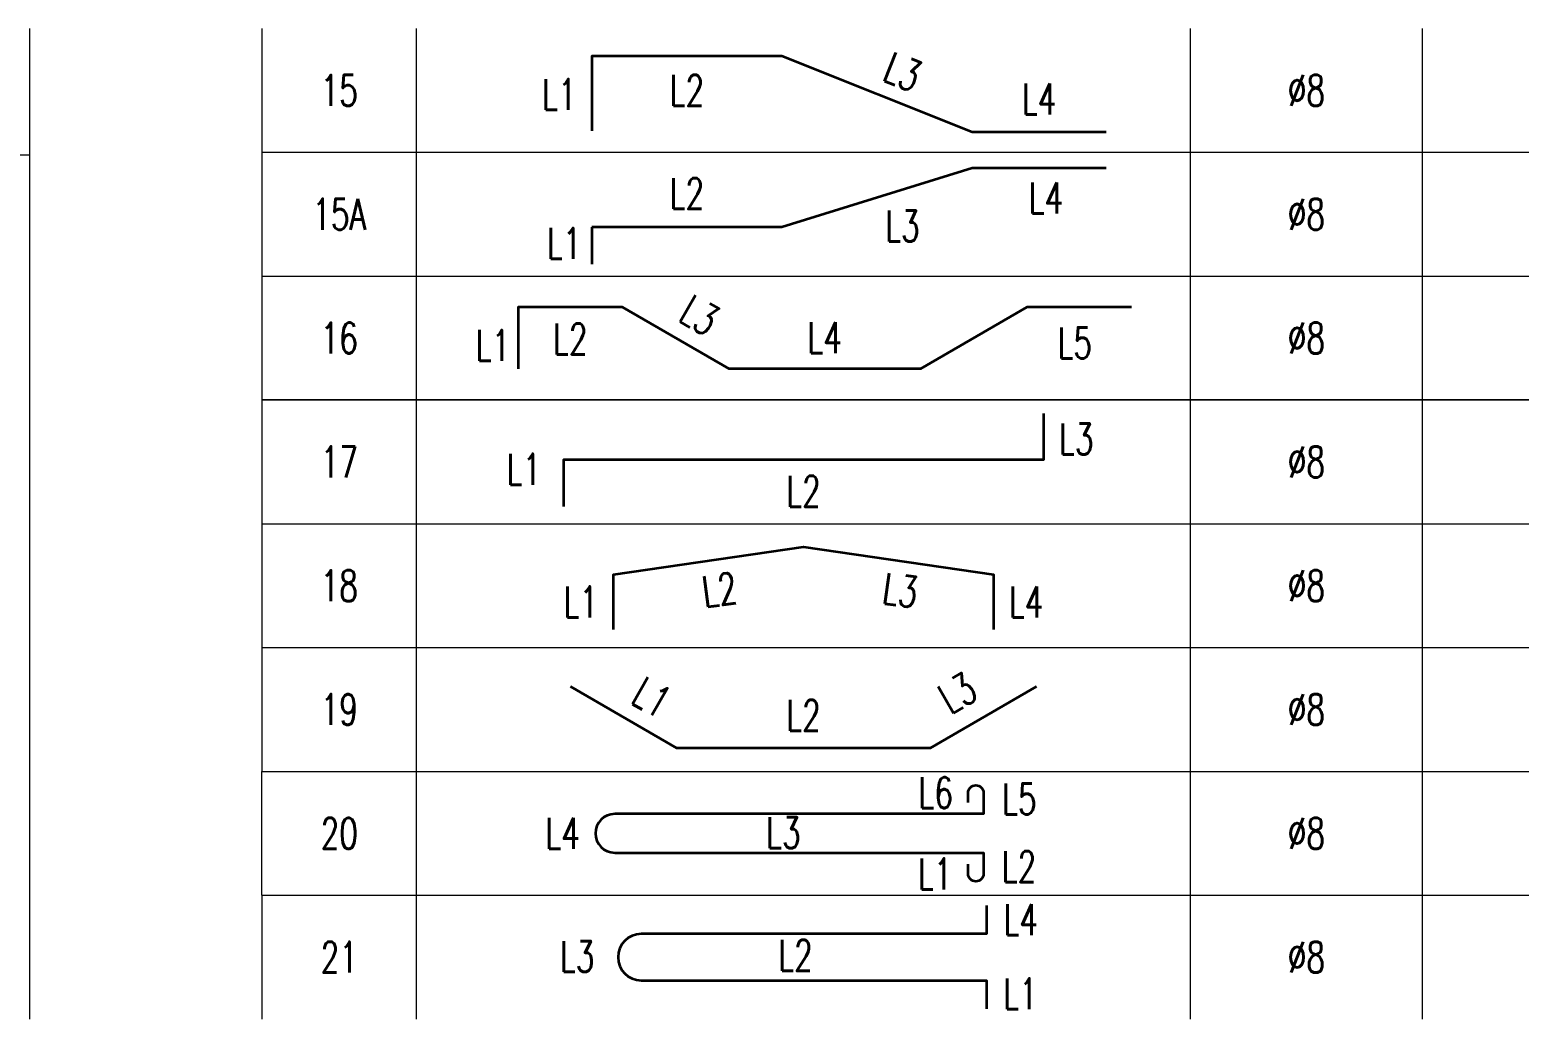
# Model space of a CAD drawing. Header units: millimetres. Extents: x -16234 to 41958, y -634 to 22853.
# Drawn here: x 19809.4 to 19905.7, y 5855.3 to 5918.9 of the extents above; entities that cross this region are included whole.
import ezdxf
from ezdxf.enums import TextEntityAlignment as Align

# ---------------------------------------------------------------- set-up
doc = ezdxf.new("R2010")
doc.units = ezdxf.units.MM
for name, color, linetype, lineweight in [('DCE_BaoBeTong', 11, 'Continuous', 20), ('Dce_text', 2, 'Continuous', 30), ('DCE_ThepChu', 1, 'Continuous', 35)]:
    doc.layers.add(name, color=color, linetype=linetype, lineweight=lineweight)
doc.styles.add('Dce_Text', font='simplex.shx', dxfattribs={"width": 0.8, "bigfont": 'vtxt.shx'})

# ---------------------------------------------------------------- blocks, each defined once
blk = doc.blocks.new('TK4DV')
at = {"layer": 'DCE_BaoBeTong'}
blk.add_lwpolyline([(15, -8), (25, -8), (75, -8), (90, -8), (122.5, -8), (135, -8), (147.5, -8), (167.5, -8), (192.5, -8), (192.5, 0)], dxfattribs=at)
at = {"layer": 'Dce_text', "color": 2, "style": 'Dce_Text', "width": 0.8, "flags": 4}
for tag, p in [('L1', (43.527, -3.571)), ('SH', (20, -4)), ('L2', (31.18, -4.319)), ('L3', (54.084, -4.674)), ('DK', (82.5, -4)), ('sumL', (100, -4)), ('SKC', (116.25, -4)), ('SL', (128.75, -4))]:
    blk.add_attdef(tag, text='', height=2, dxfattribs=at).set_placement(p, align=Align.MIDDLE_CENTER)
at = {"layer": 'Dce_text', "color": 2, "style": 'Dce_Text', "width": 0.8}
blk.add_attdef('TSL', text='', height=2, dxfattribs=at).set_placement((141.25, -4), align=Align.MIDDLE_CENTER)
at = {"layer": 'Dce_text', "color": 2, "style": 'Dce_Text', "width": 0.8, "flags": 4}
for tag, p in [('Lall', (162.5, -4)), ('KL', (185.5, -4))]:
    blk.add_attdef(tag, text='', height=2, dxfattribs=at).set_placement(p, align=Align.MIDDLE_RIGHT)
blk = doc.blocks.new('TK15')
at = {"layer": 'DCE_BaoBeTong'}
for p, q in [((0, -8), (0, 0)), ((25, -8), (25, 0)), ((75, -8), (75, 0)), ((90, -8), (90, 0))]:
    blk.add_line(p, q, dxfattribs=at)
for points in [[(15, -8), (25, -8), (75, -8), (90, -8), (122.5, -8), (135, -8), (147.5, -8), (167.5, -8), (192.5, -8), (192.5, 0)], [(15, 0), (15, -8)]]:
    blk.add_lwpolyline(points, dxfattribs=at)
at = {"layer": 'DCE_ThepChu'}
blk.add_lwpolyline([(69.564, -6.707), (60.888, -6.707), (48.607, -1.791), (36.329, -1.791), (36.329, -6.621)], dxfattribs=at)
at = {"layer": 'Dce_text', "color": 2, "style": 'Dce_Text', "width": 0.7}
blk.add_attdef('L3', text='', height=2, rotation=338, dxfattribs=at).set_placement((56.407, -2.803), align=Align.MIDDLE_CENTER)
at = {"layer": 'Dce_text', "color": 2, "style": 'Dce_Text', "width": 0.7, "flags": 4}
for tag, p in [('SH', (20, -4)), ('DK', (82.5, -4)), ('sumL', (100, -4)), ('SKC', (116.25, -4)), ('SL', (128.75, -4))]:
    blk.add_attdef(tag, text='', height=2, dxfattribs=at).set_placement(p, align=Align.MIDDLE_CENTER)
at = {"layer": 'Dce_text', "color": 2, "style": 'Dce_Text', "width": 0.7}
blk.add_attdef('L1', text='', height=2, dxfattribs=at).set_placement((35.337, -4.267), align=Align.MIDDLE_RIGHT)
for tag, p in [('L2', (42.468, -4.001)), ('L4', (65.226, -4.554)), ('TSL', (141.25, -4))]:
    blk.add_attdef(tag, text='', height=2, dxfattribs=at).set_placement(p, align=Align.MIDDLE_CENTER)
at = {"layer": 'Dce_text', "color": 2, "style": 'Dce_Text', "width": 0.7, "flags": 4}
for tag, p in [('Lall', (162.5, -4)), ('KL', (185.5, -4))]:
    blk.add_attdef(tag, text='', height=2, dxfattribs=at).set_placement(p, align=Align.MIDDLE_RIGHT)
blk = doc.blocks.new('TK16')
at = {"layer": 'DCE_BaoBeTong'}
for p, q in [((0, -8), (0, 0)), ((25, -8), (25, 0)), ((75, -8), (75, 0)), ((90, -8), (90, 0))]:
    blk.add_line(p, q, dxfattribs=at)
for points in [[(15, -8), (25, -8), (75, -8), (90, -8), (122.5, -8), (135, -8), (147.5, -8), (167.5, -8), (192.5, -8), (192.5, 0)], [(15, 0), (15, -8)]]:
    blk.add_lwpolyline(points, dxfattribs=at)
at = {"layer": 'DCE_ThepChu'}
blk.add_lwpolyline([(71.192, -2), (64.438, -2), (57.55, -6), (45.195, -6), (38.307, -2), (31.553, -2), (31.553, -6)], dxfattribs=at)
at = {"layer": 'Dce_text', "color": 2, "style": 'Dce_Text', "width": 0.7}
blk.add_attdef('L3', text='', height=2, rotation=330, dxfattribs=at).set_placement((43.274, -2.525), align=Align.MIDDLE_CENTER)
at = {"layer": 'Dce_text', "color": 2, "style": 'Dce_Text', "width": 0.7, "flags": 4}
for tag, p in [('SH', (20, -4)), ('DK', (82.5, -4)), ('sumL', (100, -4)), ('SKC', (116.25, -4)), ('SL', (128.75, -4))]:
    blk.add_attdef(tag, text='', height=2, dxfattribs=at).set_placement(p, align=Align.MIDDLE_CENTER)
at = {"layer": 'Dce_text', "color": 2, "style": 'Dce_Text', "width": 0.7}
blk.add_attdef('L1', text='', height=2, dxfattribs=at).set_placement((31.044, -4.476), align=Align.MIDDLE_RIGHT)
for tag, p in [('L2', (34.93, -4.061)), ('L4', (51.372, -3.97)), ('TSL', (141.25, -4))]:
    blk.add_attdef(tag, text='', height=2, dxfattribs=at).set_placement(p, align=Align.MIDDLE_CENTER)
blk.add_attdef('L5', text='', height=2, dxfattribs=at).set_placement((66.424, -4.318), align=Align.MIDDLE_LEFT)
at = {"layer": 'Dce_text', "color": 2, "style": 'Dce_Text', "width": 0.7, "flags": 4}
for tag, p in [('Lall', (162.5, -4)), ('KL', (185.5, -4))]:
    blk.add_attdef(tag, text='', height=2, dxfattribs=at).set_placement(p, align=Align.MIDDLE_RIGHT)
blk = doc.blocks.new('TK18')
at = {"layer": 'DCE_BaoBeTong'}
for p, q in [((0, -8), (0, 0)), ((25, -8), (25, 0)), ((75, -8), (75, 0)), ((90, -8), (90, 0))]:
    blk.add_line(p, q, dxfattribs=at)
for points in [[(15, -8), (25, -8), (75, -8), (90, -8), (122.5, -8), (135, -8), (147.5, -8), (167.5, -8), (192.5, -8), (192.5, 0)], [(15, 0), (15, -8)]]:
    blk.add_lwpolyline(points, dxfattribs=at)
at = {"layer": 'DCE_ThepChu'}
blk.add_lwpolyline([(37.721, -6.83), (37.721, -3.272), (50, -1.5), (62.279, -3.272), (62.279, -6.83)], dxfattribs=at)
at = {"layer": 'Dce_text', "color": 2, "style": 'Dce_Text', "width": 0.7, "flags": 4}
for tag, p in [('SH', (20, -4)), ('DK', (82.5, -4)), ('sumL', (100, -4)), ('SKC', (116.25, -4)), ('SL', (128.75, -4))]:
    blk.add_attdef(tag, text='', height=2, dxfattribs=at).set_placement(p, align=Align.MIDDLE_CENTER)
at = {"layer": 'Dce_text', "color": 2, "style": 'Dce_Text', "width": 0.7}
for tag, rotation, p in [('L2', 8, (44.572, -4.264)), ('L3', 352, (56.26, -4.298))]:
    blk.add_attdef(tag, text='', height=2, rotation=rotation, dxfattribs=at).set_placement(p, align=Align.MIDDLE_CENTER)
blk.add_attdef('TSL', text='', height=2, dxfattribs=at).set_placement((141.25, -4), align=Align.MIDDLE_CENTER)
at = {"layer": 'Dce_text', "color": 2, "style": 'Dce_Text', "width": 0.7, "flags": 4}
for tag, p in [('Lall', (162.5, -4)), ('KL', (185.5, -4))]:
    blk.add_attdef(tag, text='', height=2, dxfattribs=at).set_placement(p, align=Align.MIDDLE_RIGHT)
at = {"layer": 'Dce_text', "color": 2, "style": 'Dce_Text', "width": 0.7}
blk.add_attdef('L1', text='', height=2, dxfattribs=at).set_placement((36.721, -5.051), align=Align.MIDDLE_RIGHT)
blk.add_attdef('L4', text='', height=2, dxfattribs=at).set_placement((63.279, -5.051), align=Align.MIDDLE_LEFT)
blk = doc.blocks.new('TK19')
at = {"layer": 'DCE_BaoBeTong'}
for p, q in [((0, -8), (0, 0)), ((25, -8), (25, 0)), ((75, -8), (75, 0)), ((90, -8), (90, 0))]:
    blk.add_line(p, q, dxfattribs=at)
for points in [[(15, -8), (25, -8), (75, -8), (90, -8), (122.5, -8), (135, -8), (147.5, -8), (167.5, -8), (192.5, -8), (192.5, 0)], [(15, 0), (15, -8)]]:
    blk.add_lwpolyline(points, dxfattribs=at)
at = {"layer": 'DCE_ThepChu'}
blk.add_lwpolyline([(65.065, -2.506), (58.177, -6.506), (41.823, -6.506), (34.935, -2.506)], dxfattribs=at)
at = {"layer": 'Dce_text', "color": 2, "style": 'Dce_Text', "width": 0.7}
for tag, rotation, p in [('L1', 330, (40.199, -3.217)), ('L3', 30, (59.948, -2.939))]:
    blk.add_attdef(tag, text='', height=2, rotation=rotation, dxfattribs=at).set_placement(p, align=Align.MIDDLE_CENTER)
at = {"layer": 'Dce_text', "color": 2, "style": 'Dce_Text', "width": 0.7, "flags": 4}
for tag, p in [('SH', (20, -4)), ('DK', (82.5, -4)), ('sumL', (100, -4)), ('SKC', (116.25, -4)), ('SL', (128.75, -4))]:
    blk.add_attdef(tag, text='', height=2, dxfattribs=at).set_placement(p, align=Align.MIDDLE_CENTER)
at = {"layer": 'Dce_text', "color": 2, "style": 'Dce_Text', "width": 0.7}
for tag, p in [('L2', (50, -4.381)), ('TSL', (141.25, -4))]:
    blk.add_attdef(tag, text='', height=2, dxfattribs=at).set_placement(p, align=Align.MIDDLE_CENTER)
at = {"layer": 'Dce_text', "color": 2, "style": 'Dce_Text', "width": 0.7, "flags": 4}
for tag, p in [('Lall', (162.5, -4)), ('KL', (185.5, -4))]:
    blk.add_attdef(tag, text='', height=2, dxfattribs=at).set_placement(p, align=Align.MIDDLE_RIGHT)
blk = doc.blocks.new('TK20')
at = {"layer": 'DCE_BaoBeTong'}
for p, q in [((0, -8), (0, 0)), ((15, -8), (15, 0)), ((25, -8), (25, 0)), ((75, -8), (75, 0)), ((90, -8), (90, 0))]:
    blk.add_line(p, q, dxfattribs=at)
blk.add_lwpolyline([(15, -8), (25, -8), (75, -8), (90, -8), (122.5, -8), (135, -8), (147.5, -8), (167.5, -8), (192.5, -8), (192.5, 0)], dxfattribs=at)
at = {"layer": 'DCE_ThepChu'}
blk.add_lwpolyline([(60.637, -2.016), (60.637, -1.391, -1), (61.637, -1.391), (61.637, -2.75), (37.8, -2.75, 1), (37.8, -5.25), (61.637, -5.25), (61.637, -6.609, -1), (60.637, -6.609), (60.637, -5.984)], format="xyb", dxfattribs=at)
at = {"layer": 'Dce_text', "color": 2, "style": 'Dce_Text', "width": 0.7}
for tag, p in [('L6', (59.657, -1.375)), ('L4', (35.55, -4)), ('L1', (59.617, -6.625))]:
    blk.add_attdef(tag, text='', height=2, dxfattribs=at).set_placement(p, align=Align.MIDDLE_RIGHT)
for tag, p in [('L5', (62.84, -1.776)), ('L2', (62.819, -6.146))]:
    blk.add_attdef(tag, text='', height=2, dxfattribs=at).set_placement(p, align=Align.MIDDLE_LEFT)
at = {"layer": 'Dce_text', "color": 2, "style": 'Dce_Text', "width": 0.7, "flags": 4}
for tag, p in [('SH', (20, -4)), ('DK', (82.5, -4)), ('sumL', (100, -4)), ('SKC', (116.25, -4)), ('SL', (128.75, -4))]:
    blk.add_attdef(tag, text='', height=2, dxfattribs=at).set_placement(p, align=Align.MIDDLE_CENTER)
at = {"layer": 'Dce_text', "color": 2, "style": 'Dce_Text', "width": 0.7}
for tag, p in [('L3', (48.701, -3.962)), ('TSL', (141.25, -4))]:
    blk.add_attdef(tag, text='', height=2, dxfattribs=at).set_placement(p, align=Align.MIDDLE_CENTER)
at = {"layer": 'Dce_text', "color": 2, "style": 'Dce_Text', "width": 0.7, "flags": 4}
for tag, p in [('Lall', (162.5, -4)), ('KL', (185.5, -4))]:
    blk.add_attdef(tag, text='', height=2, dxfattribs=at).set_placement(p, align=Align.MIDDLE_RIGHT)
blk = doc.blocks.new('TK21')
at = {"layer": 'DCE_BaoBeTong'}
for p, q in [((0, -8), (0, 0)), ((25, -8), (25, 0)), ((75, -8), (75, 0)), ((90, -8), (90, 0))]:
    blk.add_line(p, q, dxfattribs=at)
blk.add_lwpolyline([(15, 0), (15, -8)], dxfattribs=at)
at = {"layer": 'DCE_ThepChu'}
blk.add_lwpolyline([(61.829, -0.671), (61.829, -2.502), (39.512, -2.502, 1), (39.512, -5.502), (61.829, -5.502), (61.829, -7.333)], format="xyb", dxfattribs=at)
at = {"layer": 'Dce_text', "color": 2, "style": 'Dce_Text', "width": 0.7}
for tag, p in [('L4', (62.933, -1.57)), ('L1', (62.912, -6.37))]:
    blk.add_attdef(tag, text='', height=2, dxfattribs=at).set_placement(p, align=Align.MIDDLE_LEFT)
for tag, p in [('L2', (49.48, -3.884)), ('TSL', (141.25, -4))]:
    blk.add_attdef(tag, text='', height=2, dxfattribs=at).set_placement(p, align=Align.MIDDLE_CENTER)
at = {"layer": 'Dce_text', "color": 2, "style": 'Dce_Text', "width": 0.7, "flags": 4}
for tag, p in [('SH', (20, -4)), ('DK', (82.5, -4)), ('sumL', (100, -4)), ('SKC', (116.25, -4)), ('SL', (128.75, -4))]:
    blk.add_attdef(tag, text='', height=2, dxfattribs=at).set_placement(p, align=Align.MIDDLE_CENTER)
at = {"layer": 'Dce_text', "color": 2, "style": 'Dce_Text', "width": 0.7}
blk.add_attdef('L3', text='', height=2, dxfattribs=at).set_placement((36.487, -3.956), align=Align.MIDDLE_RIGHT)
at = {"layer": 'Dce_text', "color": 2, "style": 'Dce_Text', "width": 0.7, "flags": 4}
for tag, p in [('Lall', (162.5, -4)), ('KL', (185.5, -4))]:
    blk.add_attdef(tag, text='', height=2, dxfattribs=at).set_placement(p, align=Align.MIDDLE_RIGHT)
blk = doc.blocks.new('TK17')
at = {"layer": 'DCE_BaoBeTong'}
for p, q in [((0, -8), (0, 0)), ((25, -8), (25, 0)), ((75, -8), (75, 0)), ((90, -8), (90, 0))]:
    blk.add_line(p, q, dxfattribs=at)
blk.add_lwpolyline([(15, -8), (25, -8), (75, -8), (90, -8), (122.5, -8), (135, -8), (147.5, -8), (167.5, -8), (192.5, -8), (192.5, 0), (167.5, 0), (147.5, 0), (135, 0), (122.5, 0), (90, 0), (75, 0), (25, 0), (15, 0), (15, -8)], dxfattribs=at)
at = {"layer": 'DCE_ThepChu'}
blk.add_lwpolyline([(65.5, -0.876), (65.5, -3.876), (34.5, -3.876), (34.5, -6.876)], dxfattribs=at)
at = {"layer": 'Dce_text', "color": 2, "style": 'Dce_Text', "width": 0.7}
blk.add_attdef('L3', text='', height=2, dxfattribs=at).set_placement((66.517, -2.525), align=Align.MIDDLE_LEFT)
at = {"layer": 'Dce_text', "color": 2, "style": 'Dce_Text', "width": 0.7, "flags": 4}
for tag, p in [('SH', (20, -4)), ('DK', (82.5, -4)), ('sumL', (100, -4)), ('SKC', (116.25, -4)), ('SL', (128.75, -4))]:
    blk.add_attdef(tag, text='', height=2, dxfattribs=at).set_placement(p, align=Align.MIDDLE_CENTER)
at = {"layer": 'Dce_text', "color": 2, "style": 'Dce_Text', "width": 0.7}
blk.add_attdef('L1', text='', height=2, dxfattribs=at).set_placement((33.044, -4.476), align=Align.MIDDLE_RIGHT)
for tag, p in [('TSL', (141.25, -4)), ('L2', (50, -5.899))]:
    blk.add_attdef(tag, text='', height=2, dxfattribs=at).set_placement(p, align=Align.MIDDLE_CENTER)
at = {"layer": 'Dce_text', "color": 2, "style": 'Dce_Text', "width": 0.7, "flags": 4}
for tag, p in [('Lall', (162.5, -4)), ('KL', (185.5, -4))]:
    blk.add_attdef(tag, text='', height=2, dxfattribs=at).set_placement(p, align=Align.MIDDLE_RIGHT)
blk = doc.blocks.new('TK15A')
at = {"layer": 'DCE_BaoBeTong'}
for p, q in [((0, -8), (0, 0)), ((25, -8), (25, 0)), ((75, -8), (75, 0)), ((90, -8), (90, 0))]:
    blk.add_line(p, q, dxfattribs=at)
for points in [[(15, -8), (25, -8), (75, -8), (90, -8), (122.5, -8), (135, -8), (147.5, -8), (167.5, -8), (192.5, -8), (192.5, 0)], [(15, 0), (15, -8)]]:
    blk.add_lwpolyline(points, dxfattribs=at)
at = {"layer": 'DCE_ThepChu'}
for p, q in [((60.888, -1.018), (48.607, -4.835)), ((69.564, -1.018), (60.888, -1.018)), ((48.607, -4.835), (36.329, -4.835)), ((36.329, -4.835), (36.329, -7.233))]:
    blk.add_line(p, q, dxfattribs=at)
at = {"layer": 'Dce_text', "color": 2, "style": 'Dce_Text', "width": 0.7}
for tag, p in [('L2', (42.468, -2.663)), ('L4', (65.676, -2.954)), ('L3', (56.394, -4.766)), ('TSL', (141.25, -4))]:
    blk.add_attdef(tag, text='', height=2, dxfattribs=at).set_placement(p, align=Align.MIDDLE_CENTER)
at = {"layer": 'Dce_text', "color": 2, "style": 'Dce_Text', "width": 0.7, "flags": 4}
for tag, p in [('SH', (20, -4)), ('DK', (82.5, -4)), ('sumL', (100, -4)), ('SKC', (116.25, -4)), ('SL', (128.75, -4))]:
    blk.add_attdef(tag, text='', height=2, dxfattribs=at).set_placement(p, align=Align.MIDDLE_CENTER)
for tag, p in [('Lall', (162.5, -4)), ('KL', (185.5, -4))]:
    blk.add_attdef(tag, text='', height=2, dxfattribs=at).set_placement(p, align=Align.MIDDLE_RIGHT)
at = {"layer": 'Dce_text', "color": 2, "style": 'Dce_Text', "width": 0.7}
blk.add_attdef('L1', text='', height=2, dxfattribs=at).set_placement((35.65, -5.885), align=Align.MIDDLE_RIGHT)
blk = doc.blocks.new('Block_ALL')
blk.add_blockref('TK4DV', (19616.95, 5918.79))
ref = blk.add_blockref('TK15', (19809.45, 5918.963))
ref.add_attrib('L4', 'L4', dxfattribs={"layer": 'Dce_text', "color": 2, "height": 2, "style": 'Dce_Text', "width": 0.7}).set_placement((19874.676, 5914.409), align=Align.MIDDLE_CENTER)
ref.add_attrib('L3', 'L3', dxfattribs={"layer": 'Dce_text', "color": 2, "height": 2, "rotation": 338, "style": 'Dce_Text', "width": 0.7}).set_placement((19865.857, 5916.161), align=Align.MIDDLE_CENTER)
ref.add_attrib('L2', 'L2', dxfattribs={"layer": 'Dce_text', "color": 2, "height": 2, "style": 'Dce_Text', "width": 0.7}).set_placement((19851.918, 5914.962), align=Align.MIDDLE_CENTER)
ref.add_attrib('L1', 'L1', dxfattribs={"layer": 'Dce_text', "color": 2, "height": 2, "style": 'Dce_Text', "width": 0.7}).set_placement((19844.787, 5914.697), align=Align.MIDDLE_RIGHT)
ref.add_attrib('DK', 'Ø8', dxfattribs={"layer": 'Dce_text', "color": 2, "height": 2, "style": 'Dce_Text', "width": 0.7}).set_placement((19891.95, 5914.963), align=Align.MIDDLE_CENTER)
ref.add_attrib('SH', '15', dxfattribs={"layer": 'Dce_text', "color": 2, "height": 2, "style": 'Dce_Text', "width": 0.7}).set_placement((19829.45, 5914.963), align=Align.MIDDLE_CENTER)
ref = blk.add_blockref('TK15A', (19809.45, 5910.963))
ref.add_attrib('L4', 'L4', dxfattribs={"layer": 'Dce_text', "color": 2, "height": 2, "style": 'Dce_Text', "width": 0.7}).set_placement((19875.126, 5908.009), align=Align.MIDDLE_CENTER)
ref.add_attrib('L3', 'L3', dxfattribs={"layer": 'Dce_text', "color": 2, "height": 2, "style": 'Dce_Text', "width": 0.7}).set_placement((19865.844, 5906.197), align=Align.MIDDLE_CENTER)
ref.add_attrib('L2', 'L2', dxfattribs={"layer": 'Dce_text', "color": 2, "height": 2, "style": 'Dce_Text', "width": 0.7}).set_placement((19851.918, 5908.3), align=Align.MIDDLE_CENTER)
ref.add_attrib('L1', 'L1', dxfattribs={"layer": 'Dce_text', "color": 2, "height": 2, "style": 'Dce_Text', "width": 0.7}).set_placement((19845.099, 5905.079), align=Align.MIDDLE_RIGHT)
ref.add_attrib('DK', 'Ø8', dxfattribs={"layer": 'Dce_text', "color": 2, "height": 2, "style": 'Dce_Text', "width": 0.7}).set_placement((19891.95, 5906.963), align=Align.MIDDLE_CENTER)
ref.add_attrib('SH', '15A', dxfattribs={"layer": 'Dce_text', "color": 2, "height": 2, "style": 'Dce_Text', "width": 0.7}).set_placement((19829.45, 5906.963), align=Align.MIDDLE_CENTER)
ref = blk.add_blockref('TK16', (19809.45, 5902.963))
ref.add_attrib('SH', '16', dxfattribs={"layer": 'Dce_text', "color": 2, "height": 2, "style": 'Dce_Text', "width": 0.7}).set_placement((19829.45, 5898.963), align=Align.MIDDLE_CENTER)
ref.add_attrib('DK', 'Ø8', dxfattribs={"layer": 'Dce_text', "color": 2, "height": 2, "style": 'Dce_Text', "width": 0.7}).set_placement((19891.95, 5898.963), align=Align.MIDDLE_CENTER)
ref.add_attrib('L1', 'L1', dxfattribs={"layer": 'Dce_text', "color": 2, "height": 2, "style": 'Dce_Text', "width": 0.7}).set_placement((19840.494, 5898.487), align=Align.MIDDLE_RIGHT)
ref.add_attrib('L2', 'L2', dxfattribs={"layer": 'Dce_text', "color": 2, "height": 2, "style": 'Dce_Text', "width": 0.7}).set_placement((19844.38, 5898.902), align=Align.MIDDLE_CENTER)
ref.add_attrib('L3', 'L3', dxfattribs={"layer": 'Dce_text', "color": 2, "height": 2, "rotation": 330, "style": 'Dce_Text', "width": 0.7}).set_placement((19852.724, 5900.439), align=Align.MIDDLE_CENTER)
ref.add_attrib('L4', 'L4', dxfattribs={"layer": 'Dce_text', "color": 2, "height": 2, "style": 'Dce_Text', "width": 0.7}).set_placement((19860.822, 5898.994), align=Align.MIDDLE_CENTER)
ref.add_attrib('L5', 'L5', dxfattribs={"layer": 'Dce_text', "color": 2, "height": 2, "style": 'Dce_Text', "width": 0.7}).set_placement((19875.874, 5898.646), align=Align.MIDDLE_LEFT)
ref = blk.add_blockref('TK17', (19809.45, 5894.963))
ref.add_attrib('L3', 'L3', dxfattribs={"layer": 'Dce_text', "color": 2, "height": 2, "style": 'Dce_Text', "width": 0.7}).set_placement((19875.967, 5892.439), align=Align.MIDDLE_LEFT)
ref.add_attrib('L2', 'L2', dxfattribs={"layer": 'Dce_text', "color": 2, "height": 2, "style": 'Dce_Text', "width": 0.7}).set_placement((19859.45, 5889.064), align=Align.MIDDLE_CENTER)
ref.add_attrib('L1', 'L1', dxfattribs={"layer": 'Dce_text', "color": 2, "height": 2, "style": 'Dce_Text', "width": 0.7}).set_placement((19842.494, 5890.487), align=Align.MIDDLE_RIGHT)
ref.add_attrib('DK', 'Ø8', dxfattribs={"layer": 'Dce_text', "color": 2, "height": 2, "style": 'Dce_Text', "width": 0.7}).set_placement((19891.95, 5890.963), align=Align.MIDDLE_CENTER)
ref.add_attrib('SH', '17', dxfattribs={"layer": 'Dce_text', "color": 2, "height": 2, "style": 'Dce_Text', "width": 0.7}).set_placement((19829.45, 5890.963), align=Align.MIDDLE_CENTER)
ref = blk.add_blockref('TK18', (19809.45, 5886.963))
ref.add_attrib('L4', 'L4', dxfattribs={"layer": 'Dce_text', "color": 2, "height": 2, "style": 'Dce_Text', "width": 0.7}).set_placement((19872.728, 5881.912), align=Align.MIDDLE_LEFT)
ref.add_attrib('L3', 'L3', dxfattribs={"layer": 'Dce_text', "color": 2, "height": 2, "rotation": 352, "style": 'Dce_Text', "width": 0.7}).set_placement((19865.71, 5882.665), align=Align.MIDDLE_CENTER)
ref.add_attrib('L2', 'L2', dxfattribs={"layer": 'Dce_text', "color": 2, "height": 2, "rotation": 8, "style": 'Dce_Text', "width": 0.7}).set_placement((19854.021, 5882.7), align=Align.MIDDLE_CENTER)
ref.add_attrib('L1', 'L1', dxfattribs={"layer": 'Dce_text', "color": 2, "height": 2, "style": 'Dce_Text', "width": 0.7}).set_placement((19846.171, 5881.912), align=Align.MIDDLE_RIGHT)
ref.add_attrib('DK', 'Ø8', dxfattribs={"layer": 'Dce_text', "color": 2, "height": 2, "style": 'Dce_Text', "width": 0.7}).set_placement((19891.95, 5882.963), align=Align.MIDDLE_CENTER)
ref.add_attrib('SH', '18', dxfattribs={"layer": 'Dce_text', "color": 2, "height": 2, "style": 'Dce_Text', "width": 0.7}).set_placement((19829.45, 5882.963), align=Align.MIDDLE_CENTER)
ref = blk.add_blockref('TK19', (19809.45, 5878.963))
ref.add_attrib('SH', '19', dxfattribs={"layer": 'Dce_text', "color": 2, "height": 2, "style": 'Dce_Text', "width": 0.7}).set_placement((19829.45, 5874.963), align=Align.MIDDLE_CENTER)
ref.add_attrib('DK', 'Ø8', dxfattribs={"layer": 'Dce_text', "color": 2, "height": 2, "style": 'Dce_Text', "width": 0.7}).set_placement((19891.95, 5874.963), align=Align.MIDDLE_CENTER)
ref.add_attrib('L1', 'L1', dxfattribs={"layer": 'Dce_text', "color": 2, "height": 2, "rotation": 330, "style": 'Dce_Text', "width": 0.7}).set_placement((19849.649, 5875.747), align=Align.MIDDLE_CENTER)
ref.add_attrib('L2', 'L2', dxfattribs={"layer": 'Dce_text', "color": 2, "height": 2, "style": 'Dce_Text', "width": 0.7}).set_placement((19859.45, 5874.582), align=Align.MIDDLE_CENTER)
ref.add_attrib('L3', 'L3', dxfattribs={"layer": 'Dce_text', "color": 2, "height": 2, "rotation": 30, "style": 'Dce_Text', "width": 0.7}).set_placement((19869.397, 5876.024), align=Align.MIDDLE_CENTER)
ref = blk.add_blockref('TK20', (19809.45, 5870.963))
ref.add_attrib('L5', 'L5', dxfattribs={"layer": 'Dce_text', "color": 2, "height": 2, "style": 'Dce_Text', "width": 0.7}).set_placement((19872.289, 5869.187), align=Align.MIDDLE_LEFT)
ref.add_attrib('L6', 'L6', dxfattribs={"layer": 'Dce_text', "color": 2, "height": 2, "style": 'Dce_Text', "width": 0.7}).set_placement((19869.107, 5869.588), align=Align.MIDDLE_RIGHT)
ref.add_attrib('L4', 'L4', dxfattribs={"layer": 'Dce_text', "color": 2, "height": 2, "style": 'Dce_Text', "width": 0.7}).set_placement((19844.999, 5866.963), align=Align.MIDDLE_RIGHT)
ref.add_attrib('L3', 'L3', dxfattribs={"layer": 'Dce_text', "color": 2, "height": 2, "style": 'Dce_Text', "width": 0.7}).set_placement((19858.151, 5867.001), align=Align.MIDDLE_CENTER)
ref.add_attrib('L2', 'L2', dxfattribs={"layer": 'Dce_text', "color": 2, "height": 2, "style": 'Dce_Text', "width": 0.7}).set_placement((19872.269, 5864.818), align=Align.MIDDLE_LEFT)
ref.add_attrib('L1', 'L1', dxfattribs={"layer": 'Dce_text', "color": 2, "height": 2, "style": 'Dce_Text', "width": 0.7}).set_placement((19869.067, 5864.338), align=Align.MIDDLE_RIGHT)
ref.add_attrib('DK', 'Ø8', dxfattribs={"layer": 'Dce_text', "color": 2, "height": 2, "style": 'Dce_Text', "width": 0.7}).set_placement((19891.95, 5866.963), align=Align.MIDDLE_CENTER)
ref.add_attrib('SH', '20', dxfattribs={"layer": 'Dce_text', "color": 2, "height": 2, "style": 'Dce_Text', "width": 0.7}).set_placement((19829.45, 5866.963), align=Align.MIDDLE_CENTER)
ref = blk.add_blockref('TK21', (19809.45, 5862.963))
ref.add_attrib('SH', '21', dxfattribs={"layer": 'Dce_text', "color": 2, "height": 2, "style": 'Dce_Text', "width": 0.7}).set_placement((19829.45, 5858.963), align=Align.MIDDLE_CENTER)
ref.add_attrib('DK', 'Ø8', dxfattribs={"layer": 'Dce_text', "color": 2, "height": 2, "style": 'Dce_Text', "width": 0.7}).set_placement((19891.95, 5858.963), align=Align.MIDDLE_CENTER)
ref.add_attrib('L1', 'L1', dxfattribs={"layer": 'Dce_text', "color": 2, "height": 2, "style": 'Dce_Text', "width": 0.7}).set_placement((19872.362, 5856.593), align=Align.MIDDLE_LEFT)
ref.add_attrib('L2', 'L2', dxfattribs={"layer": 'Dce_text', "color": 2, "height": 2, "style": 'Dce_Text', "width": 0.7}).set_placement((19858.93, 5859.079), align=Align.MIDDLE_CENTER)
ref.add_attrib('L3', 'L3', dxfattribs={"layer": 'Dce_text', "color": 2, "height": 2, "style": 'Dce_Text', "width": 0.7}).set_placement((19845.937, 5859.007), align=Align.MIDDLE_RIGHT)
ref.add_attrib('L4', 'L4', dxfattribs={"layer": 'Dce_text', "color": 2, "height": 2, "style": 'Dce_Text', "width": 0.7}).set_placement((19872.383, 5861.393), align=Align.MIDDLE_LEFT)

msp = doc.modelspace()

# ---------------------------------------------------------------- block references
msp.add_blockref('Block_ALL', (0, 0))

doc.saveas('drawing.dxf')
